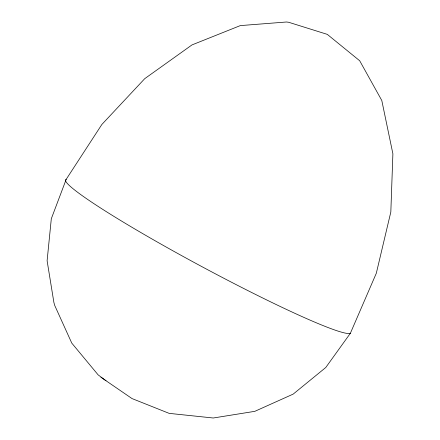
<?xml version="1.0" encoding="UTF-8"?>
<svg xmlns="http://www.w3.org/2000/svg" width="440" height="440" viewBox="0 0 440 440"><rect width="100%" height="100%" fill="white"/><g stroke="black" fill="none" stroke-linecap="round" stroke-linejoin="round"><path stroke-width="0.66" d="M100.925 377.25L132.006 398.563L169.174 413.375L213.263 418L254.81 411.34L293.189 394.108L325.776 367.493L350.361 333.295L376.321 273.229L390.825 212.014L392.893 153.813L381.793 100.491L359.7 60.764L327.289 34.364L288.662 22.27L286.462 22L240.306 25.602L191.972 44.924L144.749 78.65L101.855 124.487L66.215 179.3L51.31 218.746L47.108 260.75L53.889 302.451L54.714 305.426L71.775 343.112L98.137 374.875L106.007 380.749M350.361 333.295A161.882 12.139 28.2 0 1 194.101 262.438A161.882 12.139 28.2 0 1 66.215 179.3"/></g></svg>
